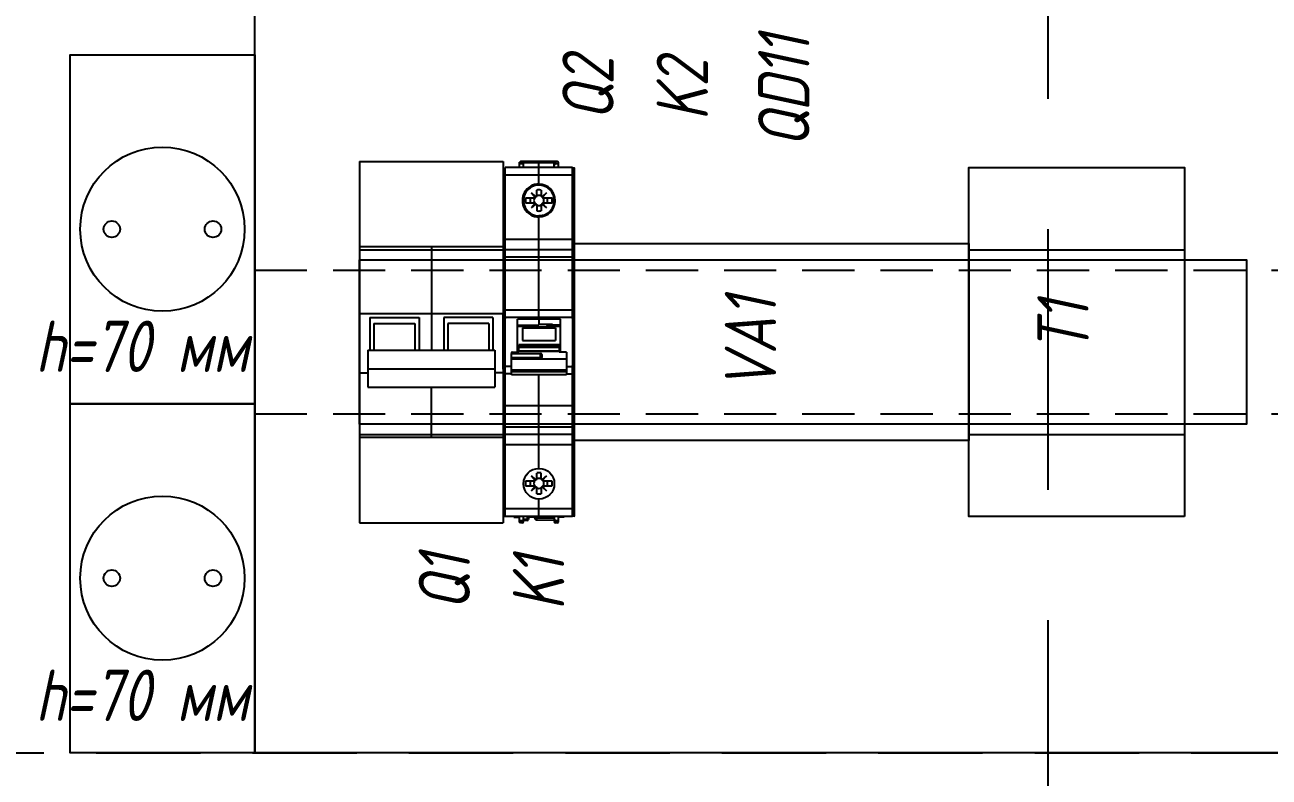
# Model space of a CAD drawing. Header units: millimetres. Extents: x -2573 to 1068, y -1220 to 2800.
# Drawn here: x 50.3 to 353.3, y 1834.1 to 2017.3 of the extents above; entities that cross this region are included whole.
import ezdxf

# ---------------------------------------------------------------- set-up
doc = ezdxf.new("R2010")
doc.units = ezdxf.units.MM
doc.linetypes.add('DASHED', pattern=[19.05, 12.7, -6.35])
doc.layers.add('noprint', color=2, linetype='Continuous', true_color=0xffff00, plot=False)
doc.styles.add('textstyle241', font='', dxfattribs={"width": 0.8})
doc.styles.add('textstyle242', font='', dxfattribs={"width": 0.8})
doc.styles.add('textstyle40', font='', dxfattribs={"width": 0.8})
doc.styles.add('textstyle41', font='', dxfattribs={"width": 0.8})
doc.styles.add('textstyle43', font='', dxfattribs={"width": 0.8})
doc.styles.add('textstyle44', font='', dxfattribs={"width": 0.8})
doc.styles.add('textstyle45', font='', dxfattribs={"width": 0.8})
doc.styles.add('textstyle46', font='', dxfattribs={"width": 0.8})
doc.styles.add('textstyle47', font='', dxfattribs={"width": 0.8})
doc.styles.get('textstyle241').set_extended_font_data('ISOCPEUR', italic=True)
doc.styles.get('textstyle242').set_extended_font_data('ISOCPEUR', italic=True)
doc.styles.get('textstyle40').set_extended_font_data('ISOCPEUR', italic=True)
doc.styles.get('textstyle41').set_extended_font_data('ISOCPEUR', italic=True)
doc.styles.get('textstyle43').set_extended_font_data('ISOCPEUR', italic=True)
doc.styles.get('textstyle44').set_extended_font_data('ISOCPEUR', italic=True)
doc.styles.get('textstyle45').set_extended_font_data('ISOCPEUR', italic=True)
doc.styles.get('textstyle46').set_extended_font_data('ISOCPEUR', italic=True)
doc.styles.get('textstyle47').set_extended_font_data('ISOCPEUR', italic=True)

# ---------------------------------------------------------------- blocks, each defined once
blk = doc.blocks.new('рубильник')
for p, q in [((-17.5, 0), (-17.5, -88)), ((-17.5, 0), (17.5, 0)), ((17.5, 0), (17.5, -88)), ((-17.5, -88), (17.5, -88))]:
    blk.add_line(p, q)
at = {"color": 0, "linetype": 'Continuous'}
for p, q in [((-17.5, -20.8), (-17.5, -67.2)), ((17.5, -20.8), (-17.5, -20.8)), ((0, -20.8), (0, -46)), ((17.5, -20.8), (17.5, -67.2)), ((-17.5, -21.5), (17.5, -21.5)), ((-17.5, -37), (17.5, -37)), ((-15, -38), (-3, -38)), ((-15, -38), (-15, -46)), ((-3, -38), (-3, -46)), ((3, -38), (3, -46)), ((15, -38), (3, -38)), ((15, -38), (15, -46)), ((-14, -39.5), (-4, -39.5)), ((-14, -39.5), (-14, -46)), ((-4, -39.5), (-4, -46)), ((14, -39.5), (4, -39.5)), ((4, -39.5), (4, -46)), ((14, -39.5), (14, -46)), ((-15.5, -46), (-15.5, -55)), ((-15.5, -46), (15.5, -46)), ((15.5, -46), (15.5, -55)), ((-17.5, -51.5), (-15.5, -51.5)), ((-15.5, -50.5), (15.5, -50.5)), ((17.5, -51.5), (15.5, -51.5)), ((-15.5, -55), (15.5, -55)), ((0, -67.2), (0, -55)), ((-17.5, -66.5), (17.5, -66.5)), ((17.5, -67.2), (-17.5, -67.2))]:
    blk.add_line(p, q, dxfattribs=at)
blk = doc.blocks.new('расцепитель')
at = {"color": 7, "linetype": 'Continuous'}
for p, q in [((-4.45, 3.36), (-4.75, 3.19)), ((-4.75, 1.86), (-4.75, 3.19)), ((-4.45, 2.86), (-4.45, 3.36)), ((4.45, 3.36), (-4.45, 3.36)), ((-3.75, 1.86), (-3.75, 3.06)), ((0, 1.86), (0, 3.36)), ((3.75, 1.86), (3.75, 3.36)), ((4.75, 3.19), (4.45, 3.36)), ((4.75, 1.86), (4.75, 3.19)), ((-8.7, 1.56), (-8.7, -34.03)), ((-8.5, 1.76), (-8.21, 1.76)), ((-8.21, -34.9), (-8.21, 1.86)), ((8.21, 1.86), (-8.21, 1.86)), ((-4.45, 2.86), (-4.75, 2.62)), ((-4.45, 2.86), (-4.05, 2.86)), ((0, -2.17), (0, 1.86)), ((4.05, 2.86), (4.75, 2.86)), ((8.21, -34.9), (8.21, 1.86)), ((8.5, 1.76), (8.21, 1.76)), ((8.7, -82.84), (8.7, 1.56)), ((0, -2.22), (0, -2.17)), ((0, -2.22), (0, -2.39)), ((-3.18, -5.49), (-1, -5.49)), ((-1.82, -4.32), (-0.9, -5.38)), ((-0.83, -5.18), (-1.82, -4.32)), ((-0.9, -5.38), (-0.8, -5.27)), ((-0.51, -5), (-0.51, -3.62)), ((0.52, -3.62), (0.52, -5)), ((0.8, -5.27), (0.9, -5.38)), ((1.82, -4.32), (0.83, -5.18)), ((0.9, -5.38), (1.82, -4.32)), ((1, -5.49), (3.19, -5.49)), ((-0.99, -6.79), (-3.18, -6.79)), ((-0.9, -6.9), (-1.82, -7.96)), ((-1.82, -7.96), (-0.81, -7.09)), ((-0.79, -7.01), (-0.9, -6.9)), ((-0.51, -7.28), (-0.51, -8.66)), ((0.52, -7.28), (0.52, -8.66)), ((0.9, -6.9), (0.8, -7.01)), ((0.83, -7.1), (1.82, -7.96)), ((1.82, -7.96), (0.9, -6.9)), ((3.19, -6.79), (1, -6.79)), ((-2.61, -9.13), (-2.37, -9.13)), ((0, -9.91), (-0.9, -9.97)), ((0, -9.99), (-0.62, -10.04)), ((0, -9.89), (0, -9.91)), ((0, -9.99), (0, -9.91)), ((0, -10.14), (0, -9.99)), ((0, -9.99), (0.8, -9.99)), ((0, -34.67), (0, -10.14)), ((1.38, -9.83), (0.93, -9.83)), ((-8.5, -15.64), (-8.21, -15.64)), ((8.21, -15.64), (-8.21, -15.64)), ((8.21, -18.14), (-8.21, -18.14)), ((8.5, -15.64), (8.21, -15.64)), ((-8.5, -18.24), (-8.21, -18.24)), ((8.5, -18.24), (8.21, -18.24)), ((-8.7, -47.25), (-8.7, -34.03)), ((-8.2, -46.37), (-8.2, -34.91)), ((0, -35.04), (-5.25, -35.07)), ((-5.25, -43.06), (-5.25, -35.07)), ((0, -34.67), (0, -36.47)), ((5.25, -35.07), (0, -35.04)), ((3.3, -36.33), (0, -36.29)), ((3.2, -36.33), (3.2, -36.73)), ((3.3, -36.52), (3.3, -36.33)), ((5.25, -43.06), (5.25, -35.07)), ((8.2, -34.91), (8.2, -46.37)), ((-5.25, -36.53), (0, -36.47)), ((-4, -37.13), (4, -37.13)), ((-4, -37.13), (-4, -40.26)), ((-3.2, -36.51), (-3.2, -36.73)), ((-3.2, -36.73), (-3.2, -36.81)), ((-3.2, -36.81), (3.2, -36.81)), ((-3, -36.5), (-3, -36.81)), ((-2.3, -36.5), (-2.3, -36.81)), ((-2, -36.49), (-2, -36.81)), ((1.75, -36.81), (2, -36.68)), ((2, -36.68), (2, -36.81)), ((3.2, -36.73), (3.2, -36.81)), ((5.25, -36.54), (3.3, -36.52)), ((4, -37.13), (4, -40.26)), ((-4.9, -42), (-4.9, -41.27)), ((-4.9, -42.86), (-4.9, -42)), ((-4, -40.26), (4, -40.26)), ((4.9, -42), (4.9, -41.27)), ((4.9, -42), (4.9, -42.86)), ((-6.55, -43.06), (-6.7, -43.13)), ((-6.7, -43.13), (-6.7, -43.43)), ((-6.7, -43.43), (0.4, -43.43)), ((-6.7, -48.57), (-6.7, -43.43)), ((-6.7, -44.58), (0.4, -44.58)), ((-6.55, -43.06), (-4.9, -43.06)), ((4.9, -42.86), (-4.9, -42.86)), ((-4.9, -43.06), (-4.9, -42.86)), ((0.7, -43.66), (0.7, -44.36)), ((4.9, -42.86), (4.9, -43.06)), ((6.7, -43.06), (4.9, -43.06)), ((6.7, -43.06), (6.7, -48.57)), ((-8.7, -47.25), (-8.7, -82.84)), ((-8.21, -83.14), (-8.21, -46.38)), ((8.21, -83.14), (8.21, -46.38)), ((6.7, -48.57), (-6.7, -48.57)), ((0, -71.39), (0, -48.57)), ((-8.5, -56.04), (-8.21, -56.04)), ((8.21, -56.14), (-8.21, -56.14)), ((8.5, -56.04), (8.21, -56.04)), ((-8.5, -63.04), (-8.21, -63.04)), ((8.21, -63.14), (-8.21, -63.14)), ((8.5, -63.04), (8.21, -63.04)), ((-8.5, -65.64), (-8.21, -65.64)), ((8.21, -65.64), (-8.21, -65.64)), ((8.5, -65.64), (8.21, -65.64)), ((-0.51, -73.9), (-0.51, -72.52)), ((0.52, -73.9), (0.52, -72.52)), ((-3.19, -74.39), (-0.99, -74.39)), ((-0.99, -75.69), (-3.19, -75.69)), ((-0.83, -74.08), (-1.82, -73.22)), ((-1.82, -73.22), (-0.9, -74.28)), ((-0.9, -74.28), (-0.8, -74.17)), ((0.79, -74.17), (0.9, -74.28)), ((1.82, -73.22), (0.81, -74.09)), ((0.9, -74.28), (1.82, -73.22)), ((0.99, -74.39), (3.18, -74.39)), ((3.18, -75.69), (1, -75.69)), ((-0.9, -75.8), (-1.82, -76.86)), ((-1.82, -76.86), (-0.83, -76)), ((-0.8, -75.91), (-0.9, -75.8)), ((-0.51, -77.56), (-0.51, -76.18)), ((0.52, -76.17), (0.52, -77.56)), ((0.9, -75.8), (0.8, -75.9)), ((0.83, -76), (1.82, -76.86)), ((1.82, -76.86), (0.9, -75.8)), ((0, -83.14), (0, -78.89)), ((-8.5, -83.04), (-8.21, -83.04)), ((8.21, -83.14), (-8.21, -83.14)), ((-6.15, -83.24), (-6.15, -83.14)), ((-6.15, -83.24), (-4.75, -83.24)), ((-4.75, -84.47), (-4.75, -83.14)), ((-4.45, -84.14), (-4.75, -83.89)), ((-4.45, -84.64), (-4.75, -84.47)), ((-4.05, -84.14), (-4.45, -84.14)), ((-4.45, -84.64), (-4.45, -84.14)), ((-4.05, -84.64), (-4.45, -84.64)), ((-3.75, -84.34), (-3.75, -83.14)), ((-2.88, -84.12), (-3.75, -84.13)), ((-2.58, -83.14), (-2.58, -83.82)), ((-1.04, -83.24), (-2.58, -83.24)), ((-1.04, -83.14), (-1.04, -83.45)), ((-0.37, -83.95), (3.75, -84.02)), ((3.75, -83.14), (3.75, -84.34)), ((4.45, -84.14), (4.05, -84.14)), ((4.45, -84.64), (4.05, -84.64)), ((4.45, -84.14), (4.75, -83.89)), ((4.45, -84.64), (4.45, -84.14)), ((4.45, -84.64), (4.75, -84.47)), ((4.75, -84.47), (4.75, -83.14)), ((6.15, -83.24), (4.75, -83.24)), ((6.15, -83.24), (6.15, -83.14)), ((8.5, -83.04), (8.21, -83.04))]:
    blk.add_line(p, q, dxfattribs=at)
at = {"color": 9, "linetype": 'Continuous', "true_color": 0xc0c0c0}
for p, q in [((-4.05, 2.86), (-4.05, 3.36)), ((3.75, 3.06), (-3.75, 3.06)), ((4.05, 3.36), (4.05, 2.86)), ((-8.5, 1.76), (-8.5, -34.18)), ((8.21, 0), (-8.21, 0)), ((8.5, -34.18), (8.5, 1.76)), ((-8.5, -0.01), (-8.21, -0.01)), ((0, -2.21), (-0.35, -2.21)), ((8.5, -0.01), (8.21, -0.01)), ((-1.77, -9.64), (-1.88, -9.64)), ((-1.29, -9.87), (-1.36, -9.87)), ((0.19, -10.05), (0, -10.05)), ((-8.5, -19.94), (-8.21, -19.94)), ((8.21, -19.93), (-8.21, -19.93)), ((8.5, -19.94), (8.21, -19.94)), ((-8.5, -32.91), (-8.21, -32.91)), ((8.21, -32.9), (-8.21, -32.9)), ((8.5, -32.91), (8.21, -32.91)), ((-8.25, -34.76), (-8.21, -34.76)), ((8.21, -34.67), (-8.21, -34.67)), ((8.25, -34.76), (8.21, -34.76)), ((-5.25, -36.73), (-3.2, -36.73)), ((-2.19, -36.5), (-2.19, -36.81)), ((3.2, -36.73), (5.25, -36.73)), ((-8.5, -41.6), (-8.5, -39.68)), ((4.9, -41.27), (-4.9, -41.27)), ((4.9, -41.73), (-4.9, -41.73)), ((4.9, -41.95), (-4.9, -41.95)), ((-6.7, -44.35), (0.4, -44.35)), ((6.7, -44.8), (-6.7, -44.8)), ((4.9, -42.94), (-4.9, -42.94)), ((0.4, -44.58), (0.4, -43.43)), ((-8.5, -47.09), (-8.5, -83.04)), ((-8.5, -48.37), (-8.21, -48.37)), ((-8.25, -46.52), (-8.21, -46.52)), ((-6.7, -46.61), (-8.21, -46.61)), ((-6.7, -48.37), (-8.21, -48.37)), ((6.7, -47.5), (-6.7, -47.5)), ((6.7, -47.84), (-6.7, -47.84)), ((6.7, -46.61), (8.21, -46.61)), ((6.7, -48.37), (8.21, -48.37)), ((8.25, -46.52), (8.21, -46.52)), ((8.5, -48.37), (8.21, -48.37)), ((8.5, -83.04), (8.5, -47.09)), ((-8.5, -61.34), (-8.21, -61.34)), ((8.21, -61.35), (-8.21, -61.35)), ((8.5, -61.34), (8.21, -61.34)), ((-8.5, -81.27), (-8.21, -81.27)), ((8.21, -81.28), (-8.21, -81.28)), ((8.5, -81.27), (8.21, -81.27)), ((-5.85, -83.24), (-5.85, -83.14)), ((-4.05, -84.64), (-4.05, -84.14)), ((-2.88, -83.82), (-3.75, -83.83)), ((-2.88, -83.14), (-2.88, -83.82)), ((-2.88, -83.82), (-2.58, -83.82)), ((-2.88, -84.12), (-2.88, -83.82)), ((-2.2, -83.24), (-2.2, -83.14)), ((-0.8, -83.45), (-1.04, -83.45)), ((-0.8, -83.14), (-0.8, -83.45)), ((-0.8, -83.45), (3.75, -83.52)), ((4.05, -84.14), (4.05, -84.64)), ((5.85, -83.24), (5.85, -83.14))]:
    blk.add_line(p, q, dxfattribs=at)
at = {"color": 7, "linetype": 'Continuous'}
for points in [[(-1.76, -9.62), (-1.79, -9.6), (-1.83, -9.58), (-1.86, -9.56), (-1.88, -9.54), (-1.91, -9.52), (-1.93, -9.5), (-1.95, -9.49), (-1.97, -9.48), (-1.98, -9.46), (-2, -9.45), (-2.01, -9.44), (-2.02, -9.44), (-2.02, -9.43), (-2.03, -9.43), (-2.03, -9.43)], [(-1.24, -9.87), (-1.3, -9.84), (-1.36, -9.82), (-1.42, -9.79), (-1.48, -9.77), (-1.53, -9.74), (-1.58, -9.72), (-1.63, -9.69), (-1.68, -9.67), (-1.72, -9.64), (-1.76, -9.62)], [(-1.09, -9.92), (-1.17, -9.89), (-1.24, -9.87)], [(0, -10.09), (-0.09, -10.09), (-0.2, -10.09), (-0.3, -10.08), (-0.4, -10.07), (-0.5, -10.05), (-0.6, -10.04), (-0.69, -10.02), (-0.78, -10), (-0.86, -9.98), (-0.94, -9.96), (-1.02, -9.94), (-1.09, -9.92)], [(-8.67, -39.19), (-8.64, -39.25), (-8.58, -39.4), (-8.53, -39.56), (-8.49, -39.71), (-8.46, -39.87), (-8.44, -40.02), (-8.42, -40.18), (-8.41, -40.33), (-8.4, -40.49), (-8.4, -40.64)], [(-8.4, -40.64), (-8.4, -40.78), (-8.41, -40.94), (-8.42, -41.1), (-8.44, -41.26), (-8.46, -41.41), (-8.49, -41.57), (-8.53, -41.72), (-8.58, -41.87), (-8.64, -42.03), (-8.67, -42.09)], [(-1.04, -83.45), (-1.04, -83.47), (-1.04, -83.52), (-1.02, -83.57), (-1, -83.62), (-0.98, -83.67), (-0.94, -83.72), (-0.9, -83.76), (-0.85, -83.8), (-0.8, -83.84), (-0.74, -83.87), (-0.68, -83.9), (-0.61, -83.92), (-0.54, -83.94), (-0.47, -83.95), (-0.39, -83.95), (-0.37, -83.95)]]:
    blk.add_lwpolyline(points, dxfattribs=at)
blk.add_circle((0, -75.14), 3.75, dxfattribs=at)
for centre, radius, start, end in [((-4.05, 3.06), 0.3, 0, 90), ((-8.5, 1.56), 0.2, 90, 180), ((-8.5, 1.56), 0.2, 98.0214, 100.1321), ((8.5, 1.56), 0.2, 0, 90), ((0, -6.14), 3.75, 270, 237.5106), ((0, -6.14), 3.25, 168.463, 191.537), ((0, -6.14), 2.12, 162.1391, 197.8609), ((0, -6.14), 1.22, 147.8061, 180), ((-1, -5.29), 0.2, 270, 45.4387), ((-0.71, -5), 0.2, 225.4387, 0), ((0, -6.14), 1.22, 65.0308, 114.9692), ((0, -6.14), 2.58, 78.463, 101.537), ((0.72, -5), 0.2, 180, 314.427), ((1, -5.29), 0.2, 134.427, 270), ((0, -6.14), 1.22, 327.8061, 32.1939), ((0, -6.14), 2.12, 342.1391, 17.8609), ((0, -6.14), 3.25, 348.4677, 11.5323), ((0, -6.14), 1.22, 180, 212.1939), ((-0.99, -6.99), 0.2, 313.0821, 90), ((-0.71, -7.28), 0.2, 0, 133.0821), ((0, -6.14), 1.22, 245.0308, 294.9692), ((0, -6.14), 2.58, 258.463, 281.537), ((0.72, -7.28), 0.2, 45.573, 180), ((1, -6.99), 0.2, 90, 225.573), ((0, -6.14), 3.75, 237.5102, 270), ((-8.5, -18.44), 0.2, 90, 180), ((8.5, -18.44), 0.2, 0, 90), ((-8.5, -55.84), 0.2, 180, 270), ((8.5, -55.84), 0.2, 270, 0), ((-8.5, -62.84), 0.2, 180, 270), ((8.5, -62.84), 0.2, 270, 0), ((0, -75.04), 2.58, 78.463, 101.537), ((0, -75.04), 3.25, 168.4677, 191.5323), ((0, -75.04), 2.12, 162.1391, 197.8609), ((0, -75.04), 1.22, 147.8061, 212.1939), ((-0.99, -74.19), 0.2, 270, 45.573), ((-0.99, -75.89), 0.2, 314.427, 90), ((-0.71, -73.9), 0.2, 225.573, 0), ((0, -75.04), 1.22, 65.0308, 114.9692), ((0.72, -73.9), 0.2, 180, 313.0821), ((0.99, -74.19), 0.2, 133.0821, 270), ((1, -75.89), 0.2, 90, 225.4387), ((0, -75.04), 1.22, 0, 32.1939), ((0, -75.04), 1.22, 327.8061, 0), ((0, -75.04), 2.12, 342.1391, 17.8609), ((0, -75.04), 3.25, 348.463, 11.537), ((-0.71, -76.18), 0.2, 0, 134.427), ((0, -75.04), 1.22, 245.0308, 294.9692), ((0, -75.04), 2.58, 258.463, 281.537), ((0.72, -76.17), 0.2, 45.4387, 180), ((-8.5, -82.84), 0.2, 180, 270), ((-4.05, -84.34), 0.3, 270, 0), ((-2.88, -83.82), 0.3, 270.5773, 0.0001), ((4.05, -84.34), 0.3, 180, 270), ((8.5, -82.84), 0.2, 270, 0)]:
    blk.add_arc(centre, radius, start, end, dxfattribs=at)
at = {"color": 9, "linetype": 'Continuous', "true_color": 0xc0c0c0}
for centre, radius, start, end in [((-0.04, -6.65), 3.43, 248.4437, 251.0613), ((0.02, -6.38), 3.71, 269.0949, 269.6269), ((-11.97, -40.58), 3.63, 25.1846, 25.5893), ((-11.97, -40.7), 3.63, 334.4106, 334.8154)]:
    blk.add_arc(centre, radius, start, end, dxfattribs=at)
at = {"color": 7, "linetype": 'Continuous'}
for centre, major_axis, ratio, start_param, end_param in [((-4.05, 2.44), (0, 0.424), 0.707107, 4.712389, 6.283185), ((4.05, 2.44), (0, -0.424), 0.707107, 3.141593, 4.712389), ((0, -6.16), (-0.96, 3.84), 0.999989, 6.039123, 8.647871), ((0, -6.16), (0, 4.02), 0.99999, 0, 3.141593), ((0, -6.16), (0, 3.98), 0.999992, 3.141593, 6.283185), ((0, -6.16), (0.49, 3.9), 0.999992, 3.81872, 6.407149), ((-0.01, -6.5), (0.08, 3.61), 0.995002, 2.648644, 2.797291), ((0.4, -43.66), (-0.3, 0), 0.762405, 3.141593, 4.712389), ((0.4, -44.36), (-0.3, 0), 0.701661, 1.570796, 3.141593), ((-4.05, -83.72), (0, 0.424), 0.707107, 3.141593, 4.712389), ((4.05, -83.72), (0, -0.424), 0.707107, 4.712389, 6.283185)]:
    blk.add_ellipse(centre, major_axis=major_axis, ratio=ratio, start_param=start_param, end_param=end_param, dxfattribs=at)
at = {"color": 9, "linetype": 'Continuous', "true_color": 0xc0c0c0}
for points, knots in [([(-8.7, -0.02), (-8.7, -0.02), (-8.7, -0.02), (-8.7, -0.02), (-8.69, -0.02), (-8.68, -0.01), (-8.66, -0.01), (-8.64, -0.01), (-8.61, -0.01), (-8.58, -0.01), (-8.54, -0.01), (-8.51, -0.01), (-8.5, -0.01)], [0, 0, 0, 0, 0.008294, 0.024077, 0.048626, 0.082035, 0.174467, 0.298258, 0.448803, 0.620399, 0.806492, 1, 1, 1, 1]), ([(8.7, -0.02), (8.7, -0.02), (8.7, -0.02), (8.7, -0.02), (8.69, -0.02), (8.68, -0.01), (8.66, -0.01), (8.64, -0.01), (8.61, -0.01), (8.58, -0.01), (8.54, -0.01), (8.51, -0.01), (8.5, -0.01)], [0, 0, 0, 0, 0.008294, 0.024077, 0.048626, 0.082035, 0.174467, 0.298258, 0.448803, 0.620399, 0.806492, 1, 1, 1, 1]), ([(-2.03, -9.43), (-2.04, -9.42), (-2.05, -9.41), (-2.07, -9.39), (-2.09, -9.37), (-2.1, -9.36), (-2.11, -9.35), (-2.11, -9.34), (-2.11, -9.33), (-2.11, -9.33), (-2.11, -9.33), (-2.1, -9.33), (-2.1, -9.33), (-2.1, -9.33)], [0, 0, 0, 0, 0.240117, 0.4434, 0.609549, 0.738805, 0.832444, 0.867128, 0.895132, 0.918769, 0.941698, 0.967862, 1, 1, 1, 1]), ([(-2.1, -9.33), (-2.1, -9.33), (-2.09, -9.33), (-2.07, -9.33), (-2.05, -9.34), (-2.01, -9.35), (-1.97, -9.37), (-1.91, -9.39), (-1.82, -9.43), (-1.75, -9.46), (-1.7, -9.48)], [0, 0, 0, 0, 0.019291, 0.044246, 0.111993, 0.203835, 0.319392, 0.457899, 0.618335, 1, 1, 1, 1]), ([(-1.3, -9.84), (-1.39, -9.81), (-1.54, -9.74), (-1.74, -9.63), (-1.89, -9.54), (-1.98, -9.47), (-2.01, -9.44), (-2.03, -9.43)], [0, 0, 0, 0, 0.31596, 0.595391, 0.826826, 0.921237, 1, 1, 1, 1]), ([(-0.03, -10.09), (-0.23, -10.09), (-0.61, -10.05), (-0.98, -9.96), (-1.16, -9.9)], [0, 0, 0, 0, 0.512397, 1, 1, 1, 1]), ([(-8.7, -19.96), (-8.7, -19.96), (-8.7, -19.96), (-8.7, -19.96), (-8.69, -19.96), (-8.68, -19.95), (-8.66, -19.95), (-8.64, -19.95), (-8.61, -19.95), (-8.56, -19.94), (-8.53, -19.94), (-8.5, -19.94)], [0, 0, 0, 0, 0.011049, 0.028326, 0.053708, 0.087568, 0.180168, 0.303483, 0.4531, 0.623445, 1, 1, 1, 1]), ([(8.7, -19.96), (8.7, -19.96), (8.7, -19.96), (8.7, -19.96), (8.69, -19.96), (8.68, -19.95), (8.66, -19.95), (8.64, -19.95), (8.61, -19.95), (8.56, -19.94), (8.53, -19.94), (8.5, -19.94)], [0, 0, 0, 0, 0.011049, 0.028325, 0.053709, 0.087567, 0.180169, 0.303485, 0.4531, 0.623446, 1, 1, 1, 1]), ([(-8.7, -32.92), (-8.7, -32.92), (-8.7, -32.91), (-8.7, -32.91), (-8.69, -32.91), (-8.68, -32.91), (-8.68, -32.91), (-8.67, -32.91), (-8.65, -32.91), (-8.64, -32.91), (-8.61, -32.91), (-8.58, -32.91), (-8.54, -32.91), (-8.51, -32.91), (-8.5, -32.91)], [0, 0, 0, 0, 0.006112, 0.020951, 0.045011, 0.078174, 0.120154, 0.170571, 0.228947, 0.294727, 0.44592, 0.618366, 0.805443, 1, 1, 1, 1]), ([(8.7, -32.92), (8.7, -32.92), (8.7, -32.91), (8.7, -32.91), (8.69, -32.91), (8.68, -32.91), (8.68, -32.91), (8.67, -32.91), (8.65, -32.91), (8.64, -32.91), (8.61, -32.91), (8.58, -32.91), (8.54, -32.91), (8.51, -32.91), (8.5, -32.91)], [0, 0, 0, 0, 0.006113, 0.020951, 0.045012, 0.078173, 0.120154, 0.170572, 0.228946, 0.294729, 0.44592, 0.618367, 0.805444, 1, 1, 1, 1]), ([(-8.69, -39.03), (-8.66, -39.09), (-8.61, -39.21), (-8.55, -39.39), (-8.49, -39.58), (-8.45, -39.78), (-8.42, -39.98), (-8.39, -40.27), (-8.39, -40.49), (-8.39, -40.64)], [0, 0, 0, 0, 0.113595, 0.22929, 0.348496, 0.47193, 0.599594, 0.730886, 1, 1, 1, 1]), ([(-8.39, -40.64), (-8.39, -40.79), (-8.39, -41.01), (-8.42, -41.3), (-8.45, -41.5), (-8.49, -41.7), (-8.55, -41.89), (-8.61, -42.07), (-8.66, -42.19), (-8.69, -42.24)], [0, 0, 0, 0, 0.269114, 0.400406, 0.52807, 0.651504, 0.77071, 0.886405, 1, 1, 1, 1]), ([(0.69, -44.42), (0.68, -44.42), (0.67, -44.41), (0.65, -44.39), (0.61, -44.38), (0.56, -44.36), (0.49, -44.35), (0.43, -44.35), (0.4, -44.35)], [0, 0, 0, 0, 0.077213, 0.170417, 0.279785, 0.404096, 0.688251, 1, 1, 1, 1]), ([(-8.7, -48.36), (-8.7, -48.36), (-8.7, -48.36), (-8.7, -48.36), (-8.69, -48.37), (-8.68, -48.37), (-8.68, -48.37), (-8.67, -48.37), (-8.65, -48.37), (-8.64, -48.37), (-8.61, -48.37), (-8.58, -48.37), (-8.54, -48.37), (-8.51, -48.37), (-8.5, -48.37)], [0, 0, 0, 0, 0.006112, 0.020951, 0.045011, 0.078174, 0.120154, 0.170571, 0.228947, 0.294727, 0.44592, 0.618366, 0.805443, 1, 1, 1, 1]), ([(8.7, -48.36), (8.7, -48.36), (8.7, -48.36), (8.7, -48.36), (8.69, -48.37), (8.68, -48.37), (8.68, -48.37), (8.67, -48.37), (8.65, -48.37), (8.64, -48.37), (8.61, -48.37), (8.58, -48.37), (8.54, -48.37), (8.51, -48.37), (8.5, -48.37)], [0, 0, 0, 0, 0.006112, 0.020951, 0.045012, 0.078174, 0.120154, 0.170571, 0.228948, 0.294727, 0.44592, 0.618366, 0.805443, 1, 1, 1, 1]), ([(-8.7, -61.32), (-8.7, -61.32), (-8.7, -61.32), (-8.7, -61.32), (-8.69, -61.32), (-8.68, -61.33), (-8.66, -61.33), (-8.64, -61.33), (-8.61, -61.33), (-8.56, -61.34), (-8.53, -61.34), (-8.5, -61.34)], [0, 0, 0, 0, 0.011071, 0.028361, 0.053751, 0.087615, 0.180217, 0.303528, 0.453137, 0.623472, 1, 1, 1, 1]), ([(8.7, -61.32), (8.7, -61.32), (8.7, -61.32), (8.7, -61.32), (8.69, -61.32), (8.68, -61.33), (8.66, -61.33), (8.64, -61.33), (8.61, -61.33), (8.56, -61.34), (8.53, -61.34), (8.5, -61.34)], [0, 0, 0, 0, 0.011071, 0.028361, 0.053751, 0.087615, 0.180217, 0.303529, 0.453137, 0.623472, 1, 1, 1, 1]), ([(-8.7, -81.26), (-8.7, -81.26), (-8.7, -81.26), (-8.7, -81.26), (-8.69, -81.26), (-8.68, -81.26), (-8.66, -81.27), (-8.64, -81.27), (-8.61, -81.27), (-8.58, -81.27), (-8.54, -81.27), (-8.51, -81.27), (-8.5, -81.27)], [0, 0, 0, 0, 0.008294, 0.024077, 0.048626, 0.082035, 0.174467, 0.298258, 0.448803, 0.620399, 0.806492, 1, 1, 1, 1]), ([(8.7, -81.26), (8.7, -81.26), (8.7, -81.26), (8.7, -81.26), (8.69, -81.26), (8.68, -81.26), (8.66, -81.27), (8.64, -81.27), (8.61, -81.27), (8.58, -81.27), (8.54, -81.27), (8.51, -81.27), (8.5, -81.27)], [0, 0, 0, 0, 0.008294, 0.024077, 0.048626, 0.082035, 0.174467, 0.298258, 0.448803, 0.620399, 0.806493, 1, 1, 1, 1]), ([(-0.8, -83.45), (-0.8, -83.48), (-0.79, -83.56), (-0.76, -83.66), (-0.71, -83.75), (-0.66, -83.83), (-0.59, -83.88), (-0.52, -83.92), (-0.45, -83.95), (-0.4, -83.95), (-0.37, -83.95)], [0, 0, 0, 0, 0.154622, 0.302409, 0.439693, 0.566093, 0.683071, 0.7928, 0.897644, 1, 1, 1, 1])]:
    blk.add_open_spline(points, degree=3, knots=knots, dxfattribs=at)
at = {"color": 7, "linetype": 'Continuous'}
for points, knots in [([(-2.37, -9.13), (-2.37, -9.13), (-2.37, -9.13), (-2.38, -9.13), (-2.38, -9.14), (-2.38, -9.14), (-2.38, -9.15), (-2.38, -9.15), (-2.38, -9.16), (-2.37, -9.17), (-2.35, -9.19), (-2.33, -9.22), (-2.3, -9.25), (-2.27, -9.28), (-2.23, -9.32), (-2.16, -9.38), (-2.06, -9.45), (-1.93, -9.55), (-1.83, -9.61), (-1.77, -9.64)], [0, 0, 0, 0, 0.007018, 0.012553, 0.017389, 0.022644, 0.029231, 0.037639, 0.048102, 0.06074, 0.092744, 0.133867, 0.184095, 0.243299, 0.311264, 0.3877, 0.564453, 0.769976, 1, 1, 1, 1]), ([(-2.01, -9.3), (-2.06, -9.28), (-2.12, -9.25), (-2.2, -9.2), (-2.25, -9.18), (-2.29, -9.16), (-2.32, -9.14), (-2.35, -9.13), (-2.36, -9.13), (-2.37, -9.13)], [0, 0, 0, 0, 0.379747, 0.538845, 0.676267, 0.791342, 0.883621, 0.952977, 1, 1, 1, 1]), ([(-1.16, -9.92), (-1.16, -9.92), (-1.17, -9.92), (-1.18, -9.92), (-1.19, -9.92), (-1.22, -9.91), (-1.24, -9.9), (-1.26, -9.9), (-1.3, -9.89), (-1.34, -9.87), (-1.4, -9.85), (-1.45, -9.83), (-1.51, -9.81), (-1.58, -9.78), (-1.68, -9.74), (-1.79, -9.69), (-1.9, -9.63), (-1.97, -9.59), (-2, -9.57)], [0, 0, 0, 0, 0.005458, 0.013291, 0.03389, 0.058559, 0.085593, 0.114115, 0.143649, 0.204724, 0.267565, 0.331589, 0.39648, 0.46205, 0.594753, 0.729025, 0.864326, 1, 1, 1, 1]), ([(-1.29, -9.87), (-1.28, -9.87), (-1.27, -9.88), (-1.24, -9.89), (-1.22, -9.89), (-1.21, -9.9), (-1.2, -9.9), (-1.19, -9.91), (-1.18, -9.91), (-1.17, -9.91), (-1.17, -9.92), (-1.17, -9.92), (-1.16, -9.92), (-1.16, -9.92), (-1.16, -9.92), (-1.16, -9.92), (-1.16, -9.92), (-1.16, -9.92), (-1.16, -9.92), (-1.16, -9.92)], [0, 0, 0, 0, 0.177438, 0.349744, 0.514857, 0.593714, 0.669295, 0.740714, 0.806733, 0.865693, 0.915298, 0.935731, 0.952732, 0.965958, 0.975151, 0.98038, 0.983704, 0.989826, 1, 1, 1, 1]), ([(0.93, -9.83), (0.92, -9.83), (0.9, -9.83), (0.87, -9.84), (0.84, -9.84), (0.77, -9.85), (0.69, -9.86), (0.57, -9.88), (0.43, -9.89), (0.24, -9.91), (0.1, -9.91), (0, -9.91)], [0, 0, 0, 0, 0.023304, 0.05548, 0.095738, 0.143181, 0.255996, 0.387171, 0.531126, 0.683471, 1, 1, 1, 1]), ([(0, -9.99), (0.06, -9.99), (0.18, -9.99), (0.36, -9.98), (0.5, -9.96), (0.61, -9.94), (0.68, -9.92), (0.75, -9.91), (0.8, -9.89), (0.84, -9.88), (0.86, -9.87), (0.88, -9.87), (0.9, -9.86), (0.92, -9.85), (0.93, -9.85), (0.94, -9.84), (0.94, -9.84), (0.94, -9.84), (0.94, -9.84), (0.94, -9.83), (0.94, -9.83), (0.94, -9.83), (0.93, -9.83), (0.93, -9.83), (0.93, -9.83)], [0, 0, 0, 0, 0.186183, 0.368913, 0.543145, 0.625037, 0.702028, 0.772811, 0.835875, 0.863994, 0.889549, 0.912325, 0.932118, 0.948739, 0.962035, 0.971902, 0.975546, 0.978354, 0.981777, 0.98313, 0.984932, 0.987454, 0.990789, 1, 1, 1, 1]), ([(0, -10.05), (0.02, -10.05), (0.06, -10.05), (0.1, -10.05), (0.12, -10.05)], [0, 0, 0, 0, 0.516289, 1, 1, 1, 1]), ([(0.12, -10.05), (0.2, -10.05), (0.37, -10.05), (0.7, -10.01), (1.12, -9.92), (1.6, -9.75), (1.91, -9.59), (2.06, -9.5)], [0, 0, 0, 0, 0.121776, 0.244126, 0.491017, 0.74288, 1, 1, 1, 1]), ([(-8.7, -15.65), (-8.7, -15.65), (-8.7, -15.65), (-8.7, -15.65), (-8.69, -15.65), (-8.68, -15.65), (-8.68, -15.65), (-8.67, -15.65), (-8.65, -15.65), (-8.64, -15.64), (-8.61, -15.64), (-8.58, -15.64), (-8.54, -15.64), (-8.51, -15.64), (-8.5, -15.64)], [0, 0, 0, 0, 0.005895, 0.020644, 0.044651, 0.077778, 0.119734, 0.170138, 0.228512, 0.294299, 0.445542, 0.618083, 0.805291, 1, 1, 1, 1]), ([(8.7, -15.65), (8.7, -15.65), (8.7, -15.65), (8.7, -15.65), (8.69, -15.65), (8.68, -15.65), (8.68, -15.65), (8.67, -15.65), (8.65, -15.65), (8.64, -15.64), (8.61, -15.64), (8.58, -15.64), (8.54, -15.64), (8.51, -15.64), (8.5, -15.64)], [0, 0, 0, 0, 0.005889, 0.020641, 0.044648, 0.077774, 0.119731, 0.170135, 0.228509, 0.294297, 0.44554, 0.618082, 0.805291, 1, 1, 1, 1]), ([(-8.5, -34.18), (-8.51, -34.17), (-8.52, -34.13), (-8.54, -34.08), (-8.56, -34.04), (-8.57, -34.02), (-8.59, -33.99), (-8.6, -33.96), (-8.61, -33.94), (-8.62, -33.93), (-8.63, -33.92), (-8.64, -33.91), (-8.65, -33.9), (-8.66, -33.89), (-8.66, -33.89), (-8.67, -33.9), (-8.68, -33.91), (-8.69, -33.93), (-8.7, -33.97), (-8.7, -34.01), (-8.7, -34.03)], [0, 0, 0, 0, 0.12543, 0.250803, 0.31323, 0.375277, 0.4367, 0.497111, 0.555848, 0.584244, 0.611678, 0.637778, 0.662035, 0.684082, 0.694716, 0.705833, 0.732341, 0.765588, 0.841215, 1, 1, 1, 1]), ([(-8.25, -34.76), (-8.27, -34.72), (-8.3, -34.64), (-8.39, -34.45), (-8.46, -34.3), (-8.5, -34.18)], [0, 0, 0, 0, 0.192809, 0.427431, 1, 1, 1, 1]), ([(-8.21, -34.9), (-8.21, -34.89), (-8.22, -34.84), (-8.24, -34.79), (-8.25, -34.76)], [0, 0, 0, 0, 0.255977, 1, 1, 1, 1]), ([(-8.21, -34.79), (-8.21, -34.8), (-8.2, -34.84), (-8.2, -34.88), (-8.2, -34.91)], [0, 0, 0, 0, 0.243379, 1, 1, 1, 1]), ([(2, -36.68), (2, -36.67), (2, -36.64), (2.02, -36.61), (2.05, -36.59), (2.09, -36.56), (2.14, -36.53), (2.2, -36.51), (2.26, -36.48), (2.37, -36.45), (2.52, -36.41), (2.73, -36.38), (2.96, -36.35), (3.12, -36.34), (3.2, -36.34)], [0, 0, 0, 0, 0.023038, 0.048867, 0.07944, 0.115865, 0.15866, 0.207997, 0.263827, 0.325959, 0.467826, 0.630351, 0.809351, 1, 1, 1, 1]), ([(8.2, -34.91), (8.2, -34.9), (8.2, -34.86), (8.2, -34.82), (8.21, -34.79)], [0, 0, 0, 0, 0.257159, 1, 1, 1, 1]), ([(8.25, -34.76), (8.25, -34.77), (8.23, -34.81), (8.22, -34.86), (8.21, -34.9)], [0, 0, 0, 0, 0.245337, 1, 1, 1, 1]), ([(8.5, -34.18), (8.46, -34.3), (8.39, -34.45), (8.3, -34.64), (8.27, -34.72), (8.25, -34.76)], [0, 0, 0, 0, 0.572569, 0.807191, 1, 1, 1, 1]), ([(8.7, -34.03), (8.7, -34.01), (8.7, -33.97), (8.69, -33.93), (8.68, -33.91), (8.67, -33.9), (8.66, -33.89), (8.66, -33.89), (8.65, -33.9), (8.64, -33.91), (8.63, -33.92), (8.62, -33.93), (8.61, -33.94), (8.6, -33.96), (8.59, -33.99), (8.57, -34.02), (8.56, -34.04), (8.54, -34.08), (8.52, -34.13), (8.51, -34.17), (8.5, -34.18)], [0, 0, 0, 0, 0.158787, 0.234419, 0.267664, 0.294174, 0.305289, 0.315921, 0.337967, 0.362224, 0.388323, 0.415756, 0.444153, 0.502889, 0.5633, 0.624723, 0.68677, 0.749197, 0.87457, 1, 1, 1, 1]), ([(-8.67, -39.19), (-8.68, -39.17), (-8.7, -39.12), (-8.7, -39.07), (-8.7, -39.04)], [0, 0, 0, 0, 0.495069, 1, 1, 1, 1]), ([(-8.67, -42.09), (-8.68, -42.11), (-8.7, -42.16), (-8.7, -42.21), (-8.7, -42.24)], [0, 0, 0, 0, 0.49507, 1, 1, 1, 1]), ([(-8.7, -47.25), (-8.7, -47.27), (-8.7, -47.31), (-8.69, -47.35), (-8.68, -47.37), (-8.67, -47.38), (-8.66, -47.38), (-8.66, -47.38), (-8.65, -47.38), (-8.64, -47.37), (-8.63, -47.36), (-8.62, -47.35), (-8.61, -47.34), (-8.6, -47.32), (-8.59, -47.29), (-8.57, -47.26), (-8.56, -47.24), (-8.54, -47.2), (-8.52, -47.15), (-8.51, -47.11), (-8.5, -47.09)], [0, 0, 0, 0, 0.158789, 0.234419, 0.26766, 0.294164, 0.305277, 0.315911, 0.337951, 0.362207, 0.388306, 0.41574, 0.444136, 0.502874, 0.563286, 0.624711, 0.68676, 0.749189, 0.874566, 1, 1, 1, 1]), ([(-8.5, -47.09), (-8.46, -46.98), (-8.39, -46.83), (-8.3, -46.64), (-8.27, -46.56), (-8.25, -46.52)], [0, 0, 0, 0, 0.572569, 0.807191, 1, 1, 1, 1]), ([(-8.25, -46.52), (-8.25, -46.51), (-8.23, -46.46), (-8.22, -46.42), (-8.21, -46.38)], [0, 0, 0, 0, 0.245337, 1, 1, 1, 1]), ([(-8.2, -46.37), (-8.2, -46.38), (-8.2, -46.42), (-8.2, -46.46), (-8.21, -46.49)], [0, 0, 0, 0, 0.257159, 1, 1, 1, 1]), ([(8.21, -46.49), (8.21, -46.48), (8.2, -46.44), (8.2, -46.4), (8.2, -46.37)], [0, 0, 0, 0, 0.243379, 1, 1, 1, 1]), ([(8.21, -46.38), (8.21, -46.39), (8.22, -46.44), (8.24, -46.49), (8.25, -46.52)], [0, 0, 0, 0, 0.255977, 1, 1, 1, 1]), ([(8.25, -46.52), (8.27, -46.56), (8.3, -46.64), (8.39, -46.83), (8.46, -46.98), (8.5, -47.09)], [0, 0, 0, 0, 0.192809, 0.427431, 1, 1, 1, 1]), ([(8.5, -47.09), (8.51, -47.11), (8.52, -47.15), (8.54, -47.2), (8.56, -47.24), (8.57, -47.26), (8.59, -47.29), (8.6, -47.32), (8.61, -47.34), (8.62, -47.35), (8.63, -47.36), (8.64, -47.37), (8.65, -47.38), (8.66, -47.38), (8.66, -47.38), (8.67, -47.38), (8.68, -47.37), (8.69, -47.35), (8.7, -47.31), (8.7, -47.27), (8.7, -47.25)], [0, 0, 0, 0, 0.125429, 0.250801, 0.313227, 0.375275, 0.436697, 0.497107, 0.555844, 0.58424, 0.611673, 0.637773, 0.662031, 0.68408, 0.694713, 0.70583, 0.73234, 0.765588, 0.841216, 1, 1, 1, 1]), ([(-8.7, -65.63), (-8.7, -65.63), (-8.7, -65.63), (-8.7, -65.63), (-8.69, -65.63), (-8.68, -65.63), (-8.68, -65.63), (-8.67, -65.63), (-8.65, -65.63), (-8.64, -65.63), (-8.61, -65.63), (-8.58, -65.64), (-8.54, -65.64), (-8.51, -65.64), (-8.5, -65.64)], [0, 0, 0, 0, 0.005889, 0.020641, 0.044648, 0.077774, 0.119731, 0.170135, 0.228509, 0.294297, 0.44554, 0.618082, 0.805291, 1, 1, 1, 1]), ([(8.7, -65.63), (8.7, -65.63), (8.7, -65.63), (8.7, -65.63), (8.69, -65.63), (8.68, -65.63), (8.68, -65.63), (8.67, -65.63), (8.65, -65.63), (8.64, -65.63), (8.61, -65.63), (8.58, -65.64), (8.54, -65.64), (8.51, -65.64), (8.5, -65.64)], [0, 0, 0, 0, 0.005895, 0.020644, 0.044651, 0.077778, 0.119734, 0.170138, 0.228512, 0.294299, 0.445542, 0.618083, 0.805291, 1, 1, 1, 1])]:
    blk.add_open_spline(points, degree=3, knots=knots, dxfattribs=at)

msp = doc.modelspace()

# ---------------------------------------------------------------- linework, layer by layer
for p, q in [((280.15, 1962.5), (332.65, 1962.5)), ((280.15, 1917.5), (332.65, 1917.5))]:
    msp.add_line(p, q)
at = {"color": 0, "linetype": 'DASHED'}
for p, q in [((106.25, 1957.5), (856.25, 1957.5)), ((106.25, 1922.5), (856.25, 1922.5))]:
    msp.add_line(p, q, dxfattribs=at)
at = {"flags": 128}
for points in [[(106.25, 1925), (61.25, 1925), (61.25, 2010), (106.25, 2010)], [(106.25, 1840), (61.25, 1840), (61.25, 1925), (106.25, 1925)]]:
    msp.add_lwpolyline(points, close=True, dxfattribs=at)
for points in [[(332.65, 1897.5), (280.15, 1897.5), (280.15, 1982.5), (332.65, 1982.5)], [(184.15, 1916), (184.15, 1964), (280.15, 1964), (280.15, 1916)]]:
    msp.add_lwpolyline(points, close=True)
at = {"linetype": 'DASHED', "ltscale": 2}
msp.add_lwpolyline([(29.5, 1520), (29.5, 1840), (569.5, 1840), (569.5, 1520)], close=True, dxfattribs=at)
for centre, radius in [((83.75, 1967.5), 20), ((71.43, 1967.5), 2), ((96.07, 1967.5), 2), ((83.75, 1882.5), 20), ((71.43, 1882.5), 2), ((96.07, 1882.5), 2)]:
    msp.add_circle(centre, radius)
at = {"layer": 'noprint', "linetype": 'DASHED', "ltscale": 5}
msp.add_xline((299.5, -1041.11), (0, 1), dxfattribs=at)
at = {"layer": 'noprint'}
for points in [[(106.25, 1840), (106.25, 2290), (856.25, 2290), (856.25, 1840)], [(131.75, 1920), (131.75, 1960), (347.75, 1960), (347.75, 1920)]]:
    msp.add_lwpolyline(points, close=True, dxfattribs=at)

# ---------------------------------------------------------------- block references
for name, p in [('рубильник', (149.25, 1984)), ('расцепитель', (175.45, 1980.64))]:
    msp.add_blockref(name, p)

# ---------------------------------------------------------------- texts
at = {"color": 1, "lineweight": 40, "true_color": 0xff0000, "width": 0.8}
for s, style, p in [('QD11', 'textstyle47', (241.33, 1987.4)), ('Q2', 'textstyle46', (193.65, 1993.94)), ('K2', 'textstyle45', (216.62, 1993.94)), ('VA1', 'textstyle43', (233.21, 1928.05)), ('T1', 'textstyle44', (309.34, 1937.18)), ('Q1', 'textstyle40', (158.65, 1874.65)), ('K1', 'textstyle41', (181.62, 1874.65))]:
    msp.add_text(s, height=12.5, rotation=90, dxfattribs=dict(at, style=style)).set_placement(p)
at = {"layer": 'noprint', "linetype": 'DASHED', "ltscale": 5, "width": 0.8}
for style, p in [('textstyle242', (52.78, 1932.73)), ('textstyle241', (52.78, 1847.73))]:
    msp.add_text('h=70 мм', height=12.5, dxfattribs=dict(at, style=style)).set_placement(p)

doc.saveas('drawing.dxf')
